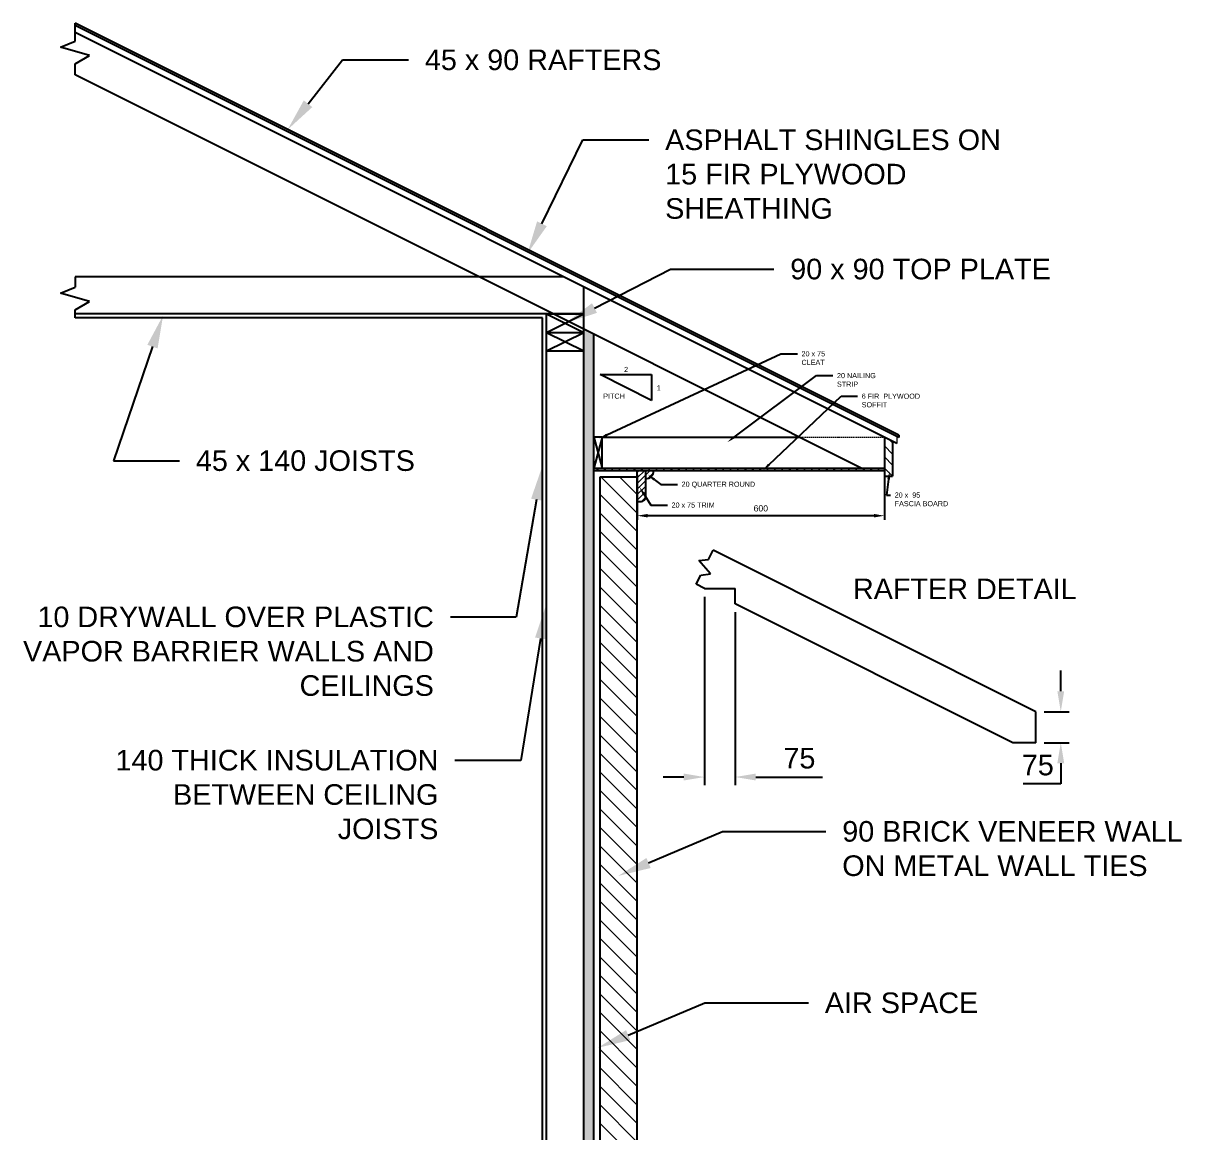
# Model space of a CAD drawing. Header units: millimetres. Extents: x -126 to 3396, y -563 to 6065.
# Drawn here: x -126 to 2687, y 3372 to 6065 of the extents above; entities that cross this region are included whole.
import ezdxf
from ezdxf import colors
from ezdxf.entities.mleader import LeaderData, LeaderLine
from ezdxf.math import Vec2, Vec3

# ---------------------------------------------------------------- set-up
doc = ezdxf.new("R2010")
doc.units = ezdxf.units.MM
doc.header["$LTSCALE"] = 0.5
doc.linetypes.add('HIDDEN', pattern=[9.525, 6.35, -3.175])
doc.layers.add('Details', color=7, linetype='Continuous')
for name, color, linetype, lineweight in [('Dim20', 250, 'Continuous', 25), ('Dim5', 250, 'Continuous', 25), ('Hatch', 7, 'Continuous', 13), ('Hidden', 255, 'HIDDEN', 9)]:
    doc.layers.add(name, color=color, linetype=linetype, lineweight=lineweight)
doc.styles.get("Standard").update_dxf_attribs({"font": 'arial.ttf'})
doc.dimstyles.new('Dim10', dxfattribs={"dimscale": 10, "dimtxt": 2.5, "dimasz": 2.5, "dimexe": 1, "dimexo": 1, "dimgap": 1, "dimtad": 1, "dimtoh": 1, "dimdec": 0, "dimzin": 0, "dimdsep": 46, "dimtxsty": 'Standard', "dimcen": 1, "dimadec": 0, "dimazin": 0, "dimtfac": 1, "dimtdec": 0, "dimtofl": 0, "dimtmove": 0, "dimatfit": 3, "dimfxl": 1, "dimtolj": 1, "dimtzin": 0, "dimarcsym": 0})
doc.dimstyles.new('Dim20', dxfattribs={"dimscale": 20, "dimtxt": 2.5, "dimasz": 2.5, "dimexe": 1, "dimexo": 1, "dimgap": 1, "dimtad": 1, "dimtoh": 1, "dimdec": 0, "dimzin": 0, "dimdsep": 46, "dimtxsty": 'Standard', "dimcen": 1, "dimadec": 0, "dimazin": 0, "dimtfac": 1, "dimtdec": 0, "dimtofl": 0, "dimtmove": 0, "dimatfit": 3, "dimfxl": 1, "dimtolj": 1, "dimtzin": 0, "dimarcsym": 0})

# ---------------------------------------------------------------- blocks, each defined once
blk = doc.blocks.new('*D7')
at = {"layer": 'Defpoints', "color": 0, "transparency": 16777216}
for p in [(2332.9, 4394.1), (2332.9, 4319.1), (2393.3, 4319.1)]:
    blk.add_point(p, dxfattribs=at)
at = {"layer": 'Dim20', "color": 0, "lineweight": -2, "transparency": 16777216}
for p, q in [((2393.3, 4444.1), (2393.3, 4494.1)), ((2352.9, 4394.1), (2413.3, 4394.1)), ((2352.9, 4319.1), (2413.3, 4319.1)), ((2393.3, 4269.1), (2393.3, 4219.1)), ((2393.3, 4219.1), (2301.7, 4219.1))]:
    blk.add_line(p, q, dxfattribs=at)
at = {"layer": 'Dim20', "color": 0, "transparency": 16777216}
for points in [[(2385, 4444.1), (2401.6, 4444.1), (2393.3, 4394.1)], [(2385, 4269.1), (2401.6, 4269.1), (2393.3, 4319.1)]]:
    blk.add_solid(points, dxfattribs=at)
at = {"layer": 'Dim20', "color": 0, "transparency": 16777216, "insert": (2337.5, 4264.5), "char_height": 50, "attachment_point": 5}
blk.add_mtext('\\A1;75', dxfattribs=at)
blk = doc.blocks.new('*D8')
at = {"layer": 'Defpoints', "color": 0, "transparency": 16777216}
for p in [(1527.9, 4693.4), (1602.9, 4655.9), (1602.9, 4235.7)]:
    blk.add_point(p, dxfattribs=at)
at = {"layer": 'Dim20', "color": 0, "lineweight": -2, "transparency": 16777216}
for p, q in [((1527.9, 4673.4), (1527.9, 4215.7)), ((1602.9, 4635.9), (1602.9, 4215.7)), ((1477.9, 4235.7), (1427.9, 4235.7)), ((1652.9, 4235.7), (1814.5, 4235.7))]:
    blk.add_line(p, q, dxfattribs=at)
at = {"layer": 'Dim20', "color": 0, "transparency": 16777216}
for points in [[(1477.9, 4244.1), (1477.9, 4227.4), (1527.9, 4235.7)], [(1652.9, 4244.1), (1652.9, 4227.4), (1602.9, 4235.7)]]:
    blk.add_solid(points, dxfattribs=at)
at = {"layer": 'Dim20', "color": 0, "transparency": 16777216, "insert": (1758.7, 4281.2), "char_height": 50, "attachment_point": 5}
blk.add_mtext('\\A1;75', dxfattribs=at)
blk = doc.blocks.new('*D15')
at = {"layer": 'Defpoints', "color": 0, "transparency": 16777216}
for p in [(1365, 4979.6), (1965, 4979.6), (1365, 4870)]:
    blk.add_point(p, dxfattribs=at)
at = {"layer": 'Dim5', "color": 0, "lineweight": -2, "transparency": 16777216}
for p, q in [((1365, 4969.6), (1365, 4860)), ((1965, 4969.6), (1965, 4860)), ((1940, 4870), (1390, 4870))]:
    blk.add_line(p, q, dxfattribs=at)
at = {"layer": 'Dim5', "color": 0, "transparency": 16777216}
for points in [[(1390, 4874.2), (1390, 4865.8), (1365, 4870)], [(1940, 4874.2), (1940, 4865.8), (1965, 4870)]]:
    blk.add_solid(points, dxfattribs=at)
at = {"layer": 'Dim5', "color": 0, "transparency": 16777216, "insert": (1665, 4887.7), "char_height": 25, "attachment_point": 5}
blk.add_mtext('\\A1;{\\H0.6x;600}', dxfattribs=at)

msp = doc.modelspace()

# ---------------------------------------------------------------- hatches: boundary and pattern name
at = {"layer": 'Hatch', "true_color": 0xf7abae}
h = msp.add_hatch(dxfattribs=at)
h.set_pattern_fill('INSUL', color=241, scale=4)
h.paths.add_polyline_path([(1260, 5310), (1235, 5322.5), (1235, 2905), (1235, 2860), (1235, 2845), (1235, 2595), (1235, 2550), (1260, 2550)])
at = {"layer": 'Hatch', "true_color": 0x9898cc}
h = msp.add_hatch(dxfattribs=at)
h.set_pattern_fill('ANSI31', color=253, scale=6, angle=90)
h.paths.add_polyline_path([(1985, 5050.62306), (1965, 5060.62306), (1965, 4965.62306), (1985, 4965.62306)])
at = {"layer": 'Hatch', "true_color": 0xf8f6b0}
h = msp.add_hatch(dxfattribs=at)
h.set_pattern_fill('ANSI31', color=51, scale=4, angle=90)
h.paths.add_polyline_path([(1965, 4985.62306), (1260, 4985.62306), (1260, 4979.62306), (1965, 4979.62306)])
at = {"layer": 'Hatch', "true_color": 0x9898cc}
h = msp.add_hatch(dxfattribs=at)
h.set_pattern_fill('ANSI31', color=253, scale=3)
h.paths.add_polyline_path([(1385, 4979.62306), (1365, 4979.62306), (1365, 4904.62306), (1375, 4904.62306, 0.4142135624), (1385, 4914.62306)])
h = msp.add_hatch(dxfattribs=at)
h.set_pattern_fill('ANSI31', color=253, scale=3)
h.paths.add_polyline_path([(1405, 4979.62306), (1385, 4979.62306), (1385, 4959.62306, 0.4142135624)])
h = msp.add_hatch(dxfattribs=at)
h.set_pattern_fill('ANSI31', color=253, scale=10, angle=90)
h.paths.add_polyline_path([(1365, 4964.62306), (1275, 4964.62306), (1275, 2550), (1275, 2300), (1355, 2300), (1365, 2300)])

# ---------------------------------------------------------------- linework, layer by layer
for p, q in [((0, 6021.98797), (0, 6065.48374)), ((2000, 5065.48374), (0, 6065.48374)), ((2000, 5059.89357), (0, 6059.89357)), ((-35, 6006.98797), (0, 6021.98797)), ((1995, 5045.62306), (0, 6043.12306)), ((35, 5986.98797), (-35, 6006.98797)), ((0, 5966.98797), (35, 5986.98797)), ((0, 5940), (0, 5966.98797)), ((1235, 5322.5), (0, 5940)), ((1186.24612, 5450), (0, 5450)), ((0, 5450), (0, 5425)), ((-35, 5410), (0, 5425)), ((35, 5390), (-35, 5410)), ((1235, 5360), (1235, 5425.62306)), ((0, 5370), (35, 5390)), ((0, 5350), (0, 5370)), ((1235, 5360), (0, 5360)), ((1135, 5350), (0, 5350)), ((1135, 2860), (1135, 5350)), ((1145, 2905), (1145, 5360)), ((1145, 5360), (1235, 5360)), ((1145, 5315), (1235, 5360)), ((1145, 5360), (1235, 5315)), ((1235, 2905), (1235, 5360)), ((1908.75388, 4985.62306), (1235, 5322.5)), ((1145, 5315), (1235, 5315)), ((1145, 5315), (1235, 5270)), ((1145, 5270), (1235, 5315)), ((1260, 2550), (1260, 5310)), ((1145, 5270), (1235, 5270)), ((2000, 5065.48374), (2000, 5059.89357)), ((1280, 5060.62306), (1260, 5060.62306)), ((1260, 5060.62306), (1280, 4985.62306)), ((1280, 5060.62306), (1260, 4985.62306)), ((1280, 4985.62306), (1280, 5060.62306)), ((1280, 5060.62306), (1758.75388, 5060.62306)), ((1965, 5060.62306), (1965, 4965.62306)), ((1985, 5050.62306), (1985, 4965.62306)), ((1260, 4985.62306), (1965, 4985.62306)), ((1260, 4979.62306), (1965, 4979.62306)), ((1365, 2300), (1365, 4979.62306)), ((1385, 4979.62306), (1385, 4914.62306)), ((1275, 2550), (1275, 4964.62306)), ((1275, 4964.62306), (1365, 4964.62306)), ((1965, 4965.62306), (1985, 4965.62306)), ((1365, 4904.62306), (1375, 4904.62306))]:
    msp.add_line(p, q)
for centre, radius in [((1385, 4979.62306), 20), ((1375, 4914.62306), 10)]:
    msp.add_arc(centre, radius, 270, 0)
at = {"layer": 'Details'}
for p, q in [((1537.87262, 4763.62406), (1549.05296, 4785.98474)), ((2332.90991, 4394.05627), (1549.05296, 4785.98474)), ((1514.1703, 4760.94078), (1537.87262, 4763.62406)), ((1542.6864, 4728.53026), (1514.1703, 4760.94078)), ((1518.98408, 4725.84697), (1542.6864, 4728.53026)), ((1507.80374, 4703.48629), (1518.98408, 4725.84697)), ((1527.90991, 4693.43321), (1507.80374, 4703.48629)), ((1527.90991, 4693.43321), (1602.90991, 4693.43321)), ((1602.90991, 4655.93321), (1602.90991, 4693.43321)), ((2276.66379, 4319.05627), (1602.90991, 4655.93321)), ((2332.90991, 4319.05627), (2332.90991, 4394.05627)), ((2332.90991, 4319.05627), (2276.66379, 4319.05627))]:
    msp.add_line(p, q, dxfattribs=at)
at = {"layer": 'Dim5'}
for p, q in [((1275, 5212.5), (1400, 5212.5)), ((1400, 5150), (1275, 5212.5)), ((1400, 5212.5), (1400, 5150))]:
    msp.add_line(p, q, dxfattribs=at)
at = {"layer": 'Hatch'}
msp.add_line((1995, 5062.39357), (1995, 5045.62306), dxfattribs=at)
at = {"layer": 'Hidden'}
msp.add_line((1758.75388, 5060.62306), (1965, 5060.62306), dxfattribs=at)

# ---------------------------------------------------------------- texts
at = {"layer": 'Details', "insert": (1888.72065, 4717.51174), "char_height": 50, "attachment_point": 1}
msp.add_mtext_dynamic_manual_height_columns('RAFTER DETAIL', width=627.3114969, gutter_width=12.5, heights=[0], dxfattribs=at)
at = {"layer": 'Dim5', "char_height": 12.5, "attachment_point": 1}
for s, insert in [('2', (1333.02691, 5231.25855)), ('1', (1412.3948, 5186.44743)), ('PITCH', (1282.3948, 5166.44743))]:
    msp.add_mtext_dynamic_manual_height_columns(s, width=25, gutter_width=12.5, heights=[0], dxfattribs=dict(at, insert=insert))

# ---------------------------------------------------------------- dimensions: what is measured, and where the dimension line sits
at = {"layer": 'Dim20'}
dim = msp.add_linear_dim(base=(1602.90991, 4235.73218), p1=(1527.90991, 4693.43321), p2=(1602.90991, 4655.93321), dimstyle='Dim20', dxfattribs=at)
dim.commit()
dim.dimension.update_dxf_attribs({"geometry": '*D8', "text_midpoint": (1758.70459, 4281.15851)})
dim = msp.add_linear_dim(base=(2393.30788, 4319.05627), p1=(2332.90991, 4394.05627), p2=(2332.90991, 4319.05627), angle=90, dimstyle='Dim20', dxfattribs=at)
dim.commit()
dim.dimension.update_dxf_attribs({"geometry": '*D7', "text_midpoint": (2337.5132, 4264.4826)})
at = {"layer": 'Dim5'}
dim = msp.add_linear_dim(base=(1365, 4870), p1=(1965, 4979.62306), p2=(1365, 4979.62306), text='{\\H0.6x;<>}', dimstyle='Dim10', dxfattribs=at)
dim.commit()
dim.dimension.update_dxf_attribs({"geometry": '*D15', "text_midpoint": (1665, 4887.65859)})

# ---------------------------------------------------------------- leaders
at = {"layer": 'Dim20'}
ml = msp.add_multileader_mtext('Standard', dxfattribs=at)
ml.set_content('45 x 140 JOISTS', color=256)
ml.set_leader_properties()
ml.build(insert=Vec2(0, 0))
ml.multileader.update_dxf_attribs({"arrow_head_size": 80})
ctx = ml.context
ctx.base_point, ctx.char_height, ctx.arrow_head_size, ctx.landing_gap_size, ctx.plane_origin = Vec3(253.35346, 5003.3283), 50, 80, 40, Vec3(55.76069, 4930.81171)
notes = []
notes.append((ctx, [(0, (1, 1, 0), (93.35346, 5003.3283), (1, 0), 160, [(0, [(213.83452, 5356.18392)], 0, [])])]))
ctx.mtext.insert, ctx.mtext.flow_direction = Vec3(293.35346, 5028.75463), 5
ml = msp.add_multileader_mtext('Standard', dxfattribs=at)
ml.set_content('10 DRYWALL OVER PLASTIC \\PVAPOR BARRIER WALLS AND \\PCEILINGS', color=256)
ml.set_leader_properties()
ml.build(insert=Vec2(0, 0))
ml.multileader.update_dxf_attribs({"arrow_head_size": 80})
ctx = ml.context
ctx.base_point, ctx.char_height, ctx.arrow_head_size, ctx.landing_gap_size, ctx.plane_origin = Vec3(-162.3101, 4624.07359), 50, 80, 40, Vec3(1197.66734, 4628.7337)
ctx.text_align_type = 2
notes.append((ctx, [(0, (1, 1, 0), (1071.20969, 4624.07359), (-1, 0), 160, [(0, [(1133.76629, 4987.79482)], 0, [])])]))
ctx.mtext.insert, ctx.mtext.alignment, ctx.mtext.flow_direction = Vec3(871.20969, 4649.49992), 3, 5
ml = msp.add_multileader_mtext('Standard', dxfattribs=at)
ml.set_content('140 THICK INSULATION\\PBETWEEN CEILING\\PJOISTS', color=256)
ml.set_leader_properties()
ml.build(insert=Vec2(0, 0))
ml.multileader.update_dxf_attribs({"arrow_head_size": 80})
ctx = ml.context
ctx.base_point, ctx.char_height, ctx.arrow_head_size, ctx.landing_gap_size, ctx.plane_origin = Vec3(71.50443, 4276.24247), 50, 80, 40, Vec3(1206.72029, 4292.19492)
ctx.text_align_type = 2
notes.append((ctx, [(0, (1, 1, 0), (1082.24113, 4276.24247), (-1, 0), 160, [(0, [(1142.81924, 4651.25605)], 0, [])])]))
ctx.mtext.insert, ctx.mtext.alignment, ctx.mtext.flow_direction = Vec3(882.24113, 4301.6688), 3, 5
at = {"layer": 'Dim5'}
ml = msp.add_multileader_mtext('Standard', dxfattribs=at)
ml.set_content('20 x 75 \\PCLEAT', color=256)
ml.set_leader_properties()
ml.build(insert=Vec2(0, 0))
ml.multileader.update_dxf_attribs({"dogleg_length": 40, "arrow_head_size": 20})
ctx = ml.context
ctx.base_point, ctx.char_height, ctx.arrow_head_size, ctx.landing_gap_size, ctx.plane_origin = Vec3(1753.82985, 5262.89425), 12.5, 20, 10, Vec3(1273.26393, 5057.95377)
notes.append((ctx, [(0, (1, 1, 0), (1713.82985, 5262.89425), (1, 0), 40, [(0, [(1273.26393, 5057.95377)], 0, [])])]))
ctx.mtext.insert, ctx.mtext.flow_direction = Vec3(1763.82985, 5269.25084), 5
ml = msp.add_multileader_mtext('Standard', dxfattribs=at)
ml.set_content('20 NAILING \\PSTRIP', color=256)
ml.set_leader_properties()
ml.build(insert=Vec2(0, 0))
ml.multileader.update_dxf_attribs({"dogleg_length": 40, "arrow_head_size": 20})
ctx = ml.context
ctx.base_point, ctx.char_height, ctx.arrow_head_size, ctx.landing_gap_size, ctx.plane_origin = Vec3(1840, 5210), 12.5, 20, 10, Vec3(1584.02872, 5048.63677)
notes.append((ctx, [(0, (1, 1, 0), (1800, 5210), (1, 0), 40, [(0, [(1584.02872, 5048.63677)], 0, [])])]))
ctx.mtext.insert, ctx.mtext.flow_direction = Vec3(1850, 5216.35658), 5
ml = msp.add_multileader_mtext('Standard', dxfattribs=at)
ml.set_content('6 FIR  PLYWOOD\\PSOFFIT', color=256)
ml.set_leader_properties()
ml.build(insert=Vec2(0, 0))
ml.multileader.update_dxf_attribs({"arrow_head_size": 20})
ctx = ml.context
ctx.base_point, ctx.char_height, ctx.arrow_head_size, ctx.landing_gap_size, ctx.plane_origin = Vec3(1900, 5160), 12.5, 20, 10, Vec3(637.90241, 4162.402)
notes.append((ctx, [(0, (1, 1, 0), (1860, 5160), (1, 0), 40, [(0, [(1670, 4980)], 0, [])])]))
ctx.mtext.insert, ctx.mtext.flow_direction = Vec3(1910, 5166.35658), 5
ml = msp.add_multileader_mtext('Standard', dxfattribs=at)
ml.set_content('20 QUARTER ROUND', color=256)
ml.set_leader_properties()
ml.build(insert=Vec2(0, 0))
ml.multileader.update_dxf_attribs({"dogleg_length": 40, "arrow_head_size": 20})
ctx = ml.context
ctx.base_point, ctx.char_height, ctx.arrow_head_size, ctx.landing_gap_size, ctx.plane_origin = Vec3(1462.66861, 4945.96537), 12.5, 20, 10, Vec3(1391.06149, 4969.65893)
notes.append((ctx, [(0, (1, 1, 0), (1422.66861, 4945.96537), (1, 0), 40, [(0, [(1390, 4970)], 0, [])])]))
ctx.mtext.insert, ctx.mtext.flow_direction = Vec3(1472.66861, 4952.70139), 5
ml = msp.add_multileader_mtext('Standard', dxfattribs=at)
ml.set_content('20 x  95 \\PFASCIA BOARD', color=256)
ml.set_leader_properties()
ml.build(insert=Vec2(0, 0))
ml.multileader.update_dxf_attribs({"dogleg_length": 40, "arrow_head_size": 20})
ctx = ml.context
ctx.base_point, ctx.char_height, ctx.arrow_head_size, ctx.landing_gap_size, ctx.plane_origin = Vec3(1980, 4920), 12.5, 20, 10, Vec3(1977.94818, 4978.27476)
notes.append((ctx, [(1, (1, 1, 0), (1970, 4920), (1, 0), 10, [(0, [(1977.94818, 4978.27476)], 0, [])])]))
ctx.mtext.insert, ctx.mtext.flow_direction = Vec3(1990, 4926.35658), 5
ml = msp.add_multileader_mtext('Standard', dxfattribs=at)
ml.set_content('20 x 75 TRIM', color=256)
ml.set_leader_properties()
ml.build(insert=Vec2(0, 0))
ml.multileader.update_dxf_attribs({"dogleg_length": 40, "arrow_head_size": 20})
ctx = ml.context
ctx.base_point, ctx.char_height, ctx.arrow_head_size, ctx.landing_gap_size, ctx.plane_origin = Vec3(1438.24493, 4895.7063), 12.5, 20, 10, Vec3(1376.69462, 4917.96389)
notes.append((ctx, [(0, (1, 1, 0), (1398.24493, 4895.7063), (1, 0), 40, [(0, [(1370, 4940)], 0, [])])]))
ctx.mtext.insert, ctx.mtext.flow_direction = Vec3(1448.24493, 4902.06289), 5
at = {"layer": 'Hatch'}
ml = msp.add_multileader_mtext('Standard', dxfattribs=at)
ml.set_content('45 x 90 RAFTERS', color=256)
ml.set_leader_properties()
ml.build(insert=Vec2(0, 0))
ml.multileader.update_dxf_attribs({"arrow_head_size": 80})
ctx = ml.context
ctx.base_point, ctx.char_height, ctx.arrow_head_size, ctx.landing_gap_size, ctx.plane_origin = Vec3(809.35674, 5976.16247), 50, 80, 40, Vec3(519.25828, 5809.1245)
notes.append((ctx, [(0, (1, 1, 0), (649.35674, 5976.16247), (1, 0), 160, [(0, [(516.2185, 5807.08129)], 0, [])])]))
ctx.mtext.insert, ctx.mtext.flow_direction = Vec3(849.35674, 6001.5888), 5
ml = msp.add_multileader_mtext('Standard', dxfattribs=at)
ml.set_content('ASPHALT SHINGLES ON \\P15 FIR PLYWOOD\\PSHEATHING', color=256)
ml.set_leader_properties()
ml.build(insert=Vec2(0, 0))
ml.multileader.update_dxf_attribs({"arrow_head_size": 80})
ctx = ml.context
ctx.base_point, ctx.char_height, ctx.arrow_head_size, ctx.landing_gap_size, ctx.plane_origin = Vec3(1392.75318, 5782.04476), 50, 80, 40, Vec3(1102.65473, 5511.02793)
notes.append((ctx, [(0, (1, 1, 0), (1232.75318, 5782.04476), (1, 0), 160, [(0, [(1098.54371, 5506.58101)], 0, [])])]))
ctx.mtext.insert, ctx.mtext.flow_direction = Vec3(1432.75318, 5807.47109), 5
ml = msp.add_multileader_mtext('Standard', dxfattribs=at)
ml.set_content('90 x 90 TOP PLATE', color=256)
ml.set_leader_properties()
ml.build(insert=Vec2(0, 0))
ml.multileader.update_dxf_attribs({"arrow_head_size": 80})
ctx = ml.context
ctx.base_point, ctx.char_height, ctx.arrow_head_size, ctx.landing_gap_size, ctx.plane_origin = Vec3(1696.44972, 5468.28195), 50, 80, 40, Vec3(1192.59787, 5360.51828)
notes.append((ctx, [(0, (1, 1, 0), (1445.4421, 5468.28195), (1, 0), 251.00762, [(0, [(1190, 5337.5)], 0, [])])]))
ctx.mtext.insert, ctx.mtext.flow_direction = Vec3(1736.44972, 5493.70828), 5
ml = msp.add_multileader_mtext('Standard', dxfattribs=at)
ml.set_content('90 BRICK VENEER WALL\\PON METAL WALL TIES', color=256)
ml.set_leader_properties()
ml.build(insert=Vec2(0, 0))
ml.multileader.update_dxf_attribs({"arrow_head_size": 80})
ctx = ml.context
ctx.base_point, ctx.char_height, ctx.arrow_head_size, ctx.landing_gap_size, ctx.plane_origin = Vec3(1822.76218, 4103.46042), 50, 80, 40, Vec3(1318.91033, 3995.69674)
notes.append((ctx, [(0, (1, 1, 0), (1571.75456, 4103.46042), (1, 0), 251.00762, [(0, [(1318.91033, 3995.69674)], 0, [])])]))
ctx.mtext.insert, ctx.mtext.flow_direction = Vec3(1862.76218, 4128.88675), 5
ml = msp.add_multileader_mtext('Standard', dxfattribs=at)
ml.set_content('AIR SPACE', color=256)
ml.set_leader_properties()
ml.build(insert=Vec2(0, 0))
ml.multileader.update_dxf_attribs({"arrow_head_size": 80})
ctx = ml.context
ctx.base_point, ctx.char_height, ctx.arrow_head_size, ctx.landing_gap_size, ctx.plane_origin = Vec3(1780.44933, 3687.36099), 50, 80, 40, Vec3(1276.59748, 3579.59731)
notes.append((ctx, [(0, (1, 1, 0), (1529.44171, 3687.36099), (1, 0), 251.00762, [(0, [(1269.12921, 3578.43234)], 0, [])])]))
ctx.mtext.insert, ctx.mtext.flow_direction = Vec3(1820.44933, 3712.78732), 5
for ctx, leaders in notes:
    for number, flags, end, landing, length, lines in leaders:
        leader = LeaderData()
        leader.index, (leader.has_last_leader_line, leader.has_dogleg_vector, leader.attachment_direction) = number, flags
        leader.last_leader_point, leader.dogleg_vector, leader.dogleg_length = Vec3(end), Vec3(landing), length
        for number, points, colour, breaks in lines:
            line = LeaderLine()
            line.index, line.vertices, line.color, line.breaks = number, Vec3.list(points), colors.encode_raw_color(colour), breaks
            leader.lines.append(line)
        ctx.leaders.append(leader)

doc.saveas('drawing.dxf')
